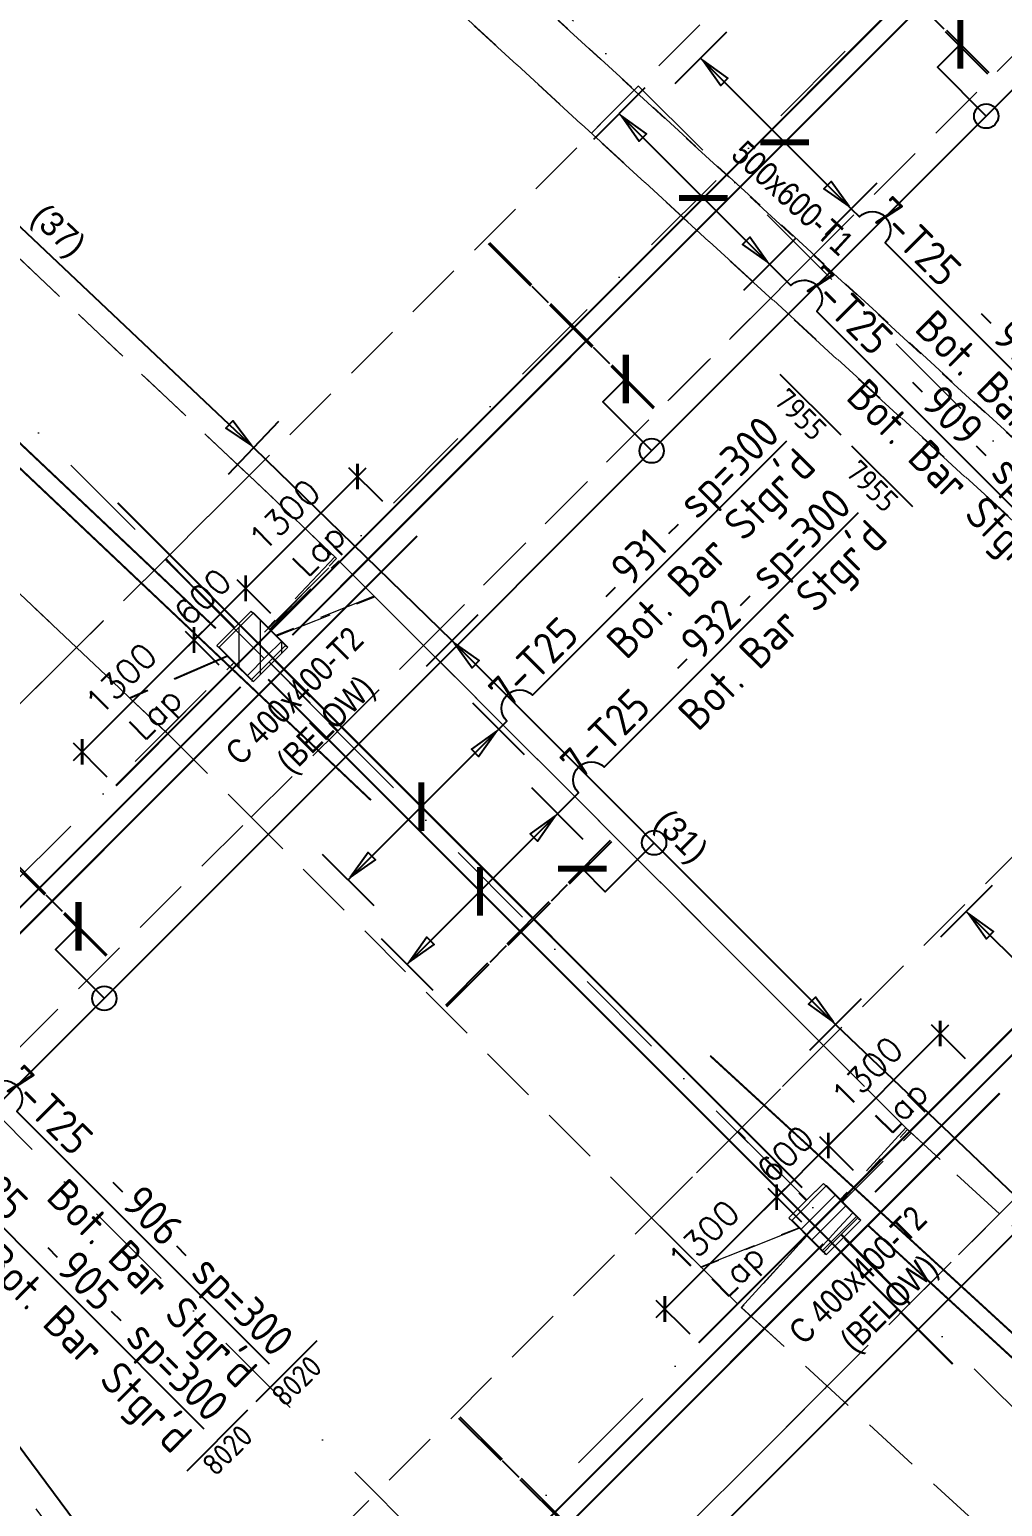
# Model space of a CAD drawing. Extents: x 660761725 to 1323371458, y 2734871439 to 5470067957.
# Drawn here: x 662201754 to 662209749, y 2735048426 to 2735060559 of the extents above; entities that cross this region are included whole.
import ezdxf
from ezdxf.enums import TextEntityAlignment as Align

# ---------------------------------------------------------------- set-up
doc = ezdxf.new("R2010")
doc.units = 0
for name, pattern in [('AXES', [1.95, 1.2, -0.25, 0.25, -0.25]), ('Hidden', [714.375, 476.25, -238.125]), ('sbp_axis_short', [10, 5, -2.5, 0, -2.5])]:
    doc.linetypes.add(name, pattern=pattern)
doc.layers.add('A-DETL', color=5, linetype='Continuous', lineweight=9, true_color=0x0000ff)
for name, color, linetype, lineweight in [('A-FLOR-PATT', 7, 'Continuous', 15), ('S-BEAM-IDEN', 2, 'Continuous', 9), ('S-COLS-IDEN', 7, 'Continuous', 9), ('S-GRID', 7, 'Continuous', 9)]:
    doc.layers.add(name, color=color, linetype=linetype, lineweight=lineweight)
for name, color, linetype in [('S-AXIS', 20, 'AXES'), ('S-DIMI', 100, 'Continuous'), ('S-RBAR-T12', 151, 'Continuous'), ('S-RBAR-T25', 51, 'Continuous'), ('S-RDIMO', 8, 'Continuous'), ('S-RSYMB', 7, 'Continuous'), ('S-SIMPLETEXT', 7, 'Continuous')]:
    doc.layers.add(name, color=color, linetype=linetype)
doc.styles.add('Arial Narrow_1', font='ARIALN.TTF', dxfattribs={"height": 199.9999999999998})
doc.styles.add('ARMACAD', font='isocp.shx')
doc.styles.add('ROMANS', font='romans.shx')
doc.dimstyles.new('S-DIMI-100', dxfattribs={"dimscale": 100, "dimtxt": 2, "dimasz": 1.5, "dimexe": 1, "dimexo": 1, "dimgap": 1, "dimtad": 1, "dimdec": 0, "dimzin": 12, "dimdsep": 46, "dimtxsty": 'ROMANS', "dimblk": 'ARCHTICK', "dimcen": 0.09, "dimdle": 1, "dimclrd": 8, "dimclre": 8, "dimclrt": 4, "dimadec": 0, "dimazin": 3, "dimtfac": 1, "dimtdec": 0, "dimtix": 1, "dimtmove": 1, "dimatfit": 3, "dimtolj": 1, "dimtzin": 0, "dimarcsym": 0})
pattern_1 = [(74.99999999999999, (0, 0), (-153.3407249233896, 41.08752341002518), [])]

# ---------------------------------------------------------------- blocks, each defined once
blk = doc.blocks.new('I am… All Range.')
at = {"layer": 'S-GRID', "color": 8, "linetype": 'sbp_axis_short', "lineweight": 13, "ltscale": 150}
for p, q in [((662618010.1861551, 2734519029.21969), (662684113.7569702, 2734585132.790505)), ((662622712.44625, 2734514326.959595), (662688816.0170653, 2734580430.53041)), ((662638694.7375193, 2734563892.988339), (662667314.0845935, 2734535273.641264)), ((662648660.6112016, 2734561705.974301), (662671204.6017749, 2734539163.067255)), ((662635724.8890384, 2734560923.139858), (662664344.2237372, 2734532303.805159))]:
    blk.add_line(p, q, dxfattribs=at)
blk = doc.blocks.new('I am… Atomic.')
at = {"layer": 'A-FLOR-PATT', "transparency": 33554600}
h = blk.add_hatch(dxfattribs=at)
h.set_pattern_fill('ANSI31', color=8, scale=50, angle=30, style=0)
h.set_pattern_definition(pattern_1)
edge = h.paths.add_edge_path()
edge.add_line((662389967.6433319, 2734579123.010657), (662390007.8012236, 2734579503.468677))
edge.add_line((662342114.705975, 2734544592.546931), (662390007.8012234, 2734579503.468677))
edge.add_line((662363195.8073889, 2734559608.047176), (662389967.7690635, 2734579123.040917))
edge.add_line((662362417.6524743, 2734559040.823584), (662363719.8899552, 2734559990.06879))
edge.add_line((662346720.4841449, 2734547598.623516), (662362783.6519626, 2734559307.613063))
edge.add_line((662345821.5310795, 2734546943.346041), (662347578.010761, 2734548223.703842))
edge.add_line((662342292.6126368, 2734544370.997322), (662346307.4227723, 2734547297.529027))
edge.add_line((662325865.2845687, 2734528370.671522), (662342114.6925843, 2734544592.5523))
edge.add_line((662340490.7204528, 2734542572.157625), (662342149.9785906, 2734544228.604904))
edge.add_line((662339422.0417168, 2734541505.28928), (662341320.3495216, 2734543400.381265))
edge.add_line((662336597.6306283, 2734538685.662872), (662340136.8031961, 2734542218.839921))
edge.add_line((662332705.8949801, 2734534800.520002), (662336243.7133716, 2734538332.345168))
edge.add_line((662332253.0745114, 2734534348.466631), (662332782.9359009, 2734534877.430412))
edge.add_line((662326312.3910785, 2734528417.846987), (662332351.9776915, 2734534447.202265))
edge.add_line((662325865.2845687, 2734528370.671522), (662326312.3910785, 2734528417.846987))
h = blk.add_hatch(dxfattribs=at)
h.set_pattern_fill('ANSI31', color=8, scale=50, angle=30, style=0)
h.set_pattern_definition(pattern_1)
edge = h.paths.add_edge_path()
edge.add_line((662389967.6433319, 2734579123.010657), (662390007.8012236, 2734579503.468677))
edge.add_line((662390178.8400514, 2734578972.951882), (662393574.2351673, 2734576558.543434))
edge.add_line((662390389.9110394, 2734578822.862847), (662389967.7690635, 2734579123.040917))
edge.add_line((662401600.1085552, 2734571260.373601), (662390007.8012234, 2734579503.468677))
edge.add_line((662401045.2346829, 2734570742.112331), (662400996.5411683, 2734571280.666277))
edge.add_line((662400996.5411683, 2734571280.666277), (662391834.41239, 2734577795.702194))
edge.add_line((662401631.7932035, 2734570909.939), (662401600.1085552, 2734571260.373601))
edge.add_line((662398386.0115408, 2734568087.393885), (662401045.2346829, 2734570742.112331))
edge.add_line((662378065.801715, 2734545768.423274), (662383150.2610395, 2734551353.010825))
edge.add_line((662383150.2610395, 2734551353.010825), (662388234.7203641, 2734556937.598375))
edge.add_line((662388234.7203641, 2734556937.598375), (662393319.1796887, 2734562522.185926))
edge.add_line((662393319.1796887, 2734562522.185926), (662398403.6390133, 2734568106.773477))
edge.add_line((662377177.0145457, 2734544792.211362), (662378389.7704264, 2734546124.258873))
edge.add_line((662345219.5168241, 2734509691.243385), (662350637.7770958, 2734515642.46591))
edge.add_line((662350637.7770958, 2734515642.46591), (662356056.0373675, 2734521593.688435))
edge.add_line((662356056.0373675, 2734521593.688435), (662361474.2976393, 2734527544.91096))
edge.add_line((662361474.2976393, 2734527544.91096), (662366892.5579109, 2734533496.133485))
edge.add_line((662366892.5579109, 2734533496.133485), (662372310.8181826, 2734539447.35601))
edge.add_line((662372310.8181826, 2734539447.35601), (662377729.0784543, 2734545398.578536))
edge.add_line((662345267.5598451, 2734509156.384884), (662400082.3408674, 2734569362.972085))
edge.add_line((662401418.6805061, 2734570690.601139), (662400941.3227103, 2734570214.051982))
edge.add_line((662400082.3408674, 2734569362.972085), (662401631.7932035, 2734570909.939))
h = blk.add_hatch(dxfattribs=at)
h.set_pattern_fill('ANSI31', color=8, scale=50, angle=30, style=0)
h.set_pattern_definition(pattern_1)
edge = h.paths.add_edge_path()
edge.add_line((662345468.2720397, 2734510142.524049), (662345661.1307589, 2734509588.669044))
edge.add_line((662345219.5168241, 2734509691.243385), (662350637.7770958, 2734515642.46591))
edge.add_line((662350637.7770958, 2734515642.46591), (662356056.0373675, 2734521593.688435))
edge.add_line((662356056.0373675, 2734521593.688435), (662361474.2976393, 2734527544.91096))
edge.add_line((662361474.2976393, 2734527544.91096), (662366892.5579109, 2734533496.133485))
edge.add_line((662366892.5579109, 2734533496.133485), (662372310.8181826, 2734539447.35601))
edge.add_line((662372310.8181826, 2734539447.35601), (662377729.0784543, 2734545398.578536))
edge.add_line((662345267.5598451, 2734509156.384884), (662400082.3408674, 2734569362.972085))
h = blk.add_hatch(dxfattribs=at)
h.set_pattern_fill('ANSI31', color=8, scale=50, angle=30, style=0)
h.set_pattern_definition(pattern_1)
h.paths.add_polyline_path([(662363593.6963315, 2734551507.392899), (662363876.4878588, 2734551790.184204), (662363594.164472, 2734552072.986812), (662363311.3729447, 2734551790.195507)])
h = blk.add_hatch(dxfattribs=at)
h.set_pattern_fill('ANSI31', color=8, scale=50, angle=30, style=0)
h.set_pattern_definition(pattern_1)
h.paths.add_polyline_path([(662368018.2940872, 2734547083.271142), (662368300.617474, 2734546800.468535), (662368583.4090011, 2734547083.25984), (662368301.0856143, 2734547366.062447)])
at = {"layer": 'A-DETL', "color": 8, "linetype": 'Hidden', "lineweight": 9}
for p, q in [((662372234.2539611, 2734551300.868278), (662363186.6305295, 2734559611.723959)), ((662363195.8073889, 2734559608.047176), (662372236.6545292, 2734551303.448162)), ((662362774.8606566, 2734559311.135371), (662371896.0618048, 2734550932.693568)), ((662371898.3623265, 2734550935.165932), (662362783.6519626, 2734559307.613063)), ((662363594.164472, 2734552072.986812), (662363311.3729447, 2734551790.195507)), ((662363573.5539196, 2734552081.244596), (662363594.164472, 2734552072.986812)), ((662363876.4878588, 2734551790.184204), (662363594.164472, 2734552072.986812)), ((662363290.4200107, 2734551798.590469), (662363311.3729447, 2734551790.195507)), ((662363311.3729447, 2734551790.195507), (662363593.6963315, 2734551507.392899)), ((662363593.6963315, 2734551507.392899), (662363876.4878588, 2734551790.184204)), ((662363876.3711469, 2734551790.230966), (662363856.6765131, 2734551798.12178)), ((662363573.5426041, 2734551515.467653), (662363593.5796198, 2734551507.439661)), ((662368301.0856143, 2734547366.062447), (662368018.2940872, 2734547083.271142)), ((662368280.4742672, 2734547374.32055), (662368301.0856143, 2734547366.062447)), ((662368583.4090011, 2734547083.25984), (662368301.0856143, 2734547366.062447)), ((662367997.3403584, 2734547091.666423), (662368018.2940872, 2734547083.271142)), ((662368018.2940872, 2734547083.271142), (662368300.617474, 2734546800.468535)), ((662368300.617474, 2734546800.468535), (662368583.4090011, 2734547083.25984)), ((662368583.2922894, 2734547083.306602), (662368563.5968608, 2734547091.197734)), ((662368280.4629518, 2734546808.543607), (662368300.5007621, 2734546800.515296))]:
    blk.add_line(p, q, dxfattribs=at)
at = {"layer": 'S-BEAM-IDEN', "color": 8, "insert": (662367641.6067947, 2734555967.258139), "char_height": 199.9999999999998, "width": 1539.239999999998, "attachment_point": 1, "rotation": 317.4325986719592, "style": 'Arial Narrow_1'}
blk.add_mtext('500x600-T1', dxfattribs=at)
at = {"layer": 'S-COLS-IDEN', "color": 8, "char_height": 199.9999999999998, "attachment_point": 1, "rotation": 44.99999999999995, "style": 'Arial Narrow_1'}
for s, insert, width in [('C 400x400-T2', (662363343.8523184, 2734550947.511576), 1819.830624999998), ('(BELOW)', (662363764.801824, 2734550882.030542), 1218.564999999999), ('C 400x400-T2', (662367973.1445948, 2734546189.936835), 1819.830624999998), ('(BELOW)', (662368394.0941005, 2734546124.455801), 1218.564999999999)]:
    blk.add_mtext(s, dxfattribs=dict(at, insert=insert, width=width))
blk = doc.blocks.new('I am… Domination.')
at = {"layer": 'S-RDIMO', "color": 9, "linetype": 'Hidden', "lineweight": 9}
for p, q in [((662370290.9853214, 2734559934.010912), (662362870.7831461, 2734552513.808737)), ((662371051.4272072, 2734557866.025673), (662367986.7881278, 2734554801.386594)), ((662363556.3166815, 2734553199.342273), (662359558.4124808, 2734556978.141623)), ((662359558.4124808, 2734556978.141623), (662363556.3166815, 2734553199.342273)), ((662366521.815092, 2734556164.840683), (662366366.6565391, 2734556009.68213)), ((662357939.3463154, 2734555756.462103), (662362138.968695, 2734551786.999724)), ((662362138.968695, 2734551786.999724), (662357952.4537773, 2734555744.072994)), ((662367986.7881278, 2734554801.386594), (662368194.821552, 2734555009.420018)), ((662367986.7881278, 2734554801.386594), (662367840.9492669, 2734554655.547733)), ((662367854.3656313, 2734554668.964097), (662367986.7881278, 2734554801.386594)), ((662364990.158245, 2734551804.756711), (662367840.9492669, 2734554655.547733)), ((662367840.9492669, 2734554655.547733), (662364990.158245, 2734551804.756711)), ((662367840.9492669, 2734554655.547733), (662367854.349485, 2734554668.947951)), ((662363556.3166815, 2734553199.342273), (662362876.2166504, 2734552519.242241)), ((662364275.4673939, 2734552519.604563), (662363556.3166815, 2734553199.342273)), ((662363556.3166815, 2734553199.342273), (662364262.3599318, 2734552531.993671)), ((662362868.3551303, 2734552511.389042), (662358102.2281954, 2734547777.915438)), ((662362863.7222037, 2734552506.787856), (662362138.968695, 2734551786.999724)), ((662362868.3551303, 2734552511.389042), (662362863.7222037, 2734552506.787856)), ((662362870.7881955, 2734552513.805438), (662362868.3551303, 2734552511.389042)), ((662362870.7798465, 2734552513.805438), (662362868.3551303, 2734552511.380722)), ((662362868.3551303, 2734552511.380722), (662362870.7798465, 2734552513.805438)), ((662362870.7881955, 2734552513.805438), (662362868.3551303, 2734552511.389042)), ((662362868.3551303, 2734552511.380722), (662363433.6200371, 2734551946.115815)), ((662362871.4027789, 2734552514.415811), (662362870.7881955, 2734552513.805438)), ((662362870.7881955, 2734552513.805438), (662363434.105936, 2734551946.601714)), ((662362871.3902194, 2734552514.415811), (662362873.7453957, 2734552516.770987)), ((662363069.2050099, 2734552314.903489), (662362871.4027789, 2734552514.415811)), ((662362876.19461, 2734552519.220201), (662362873.7453957, 2734552516.770987)), ((662362883.4385524, 2734552507.07783), (662362873.7597493, 2734552516.756633)), ((662363439.0103023, 2734551951.50608), (662362884.5185709, 2734552505.997811)), ((662364262.3599318, 2734552531.993671), (662363711.1382996, 2734551948.810741)), ((662363723.8967044, 2734551936.052336), (662364275.4673939, 2734552519.604563)), ((662363727.5584211, 2734551932.390619), (662364294.5599278, 2734552500.355028)), ((662363727.6625485, 2734551932.286492), (662364295.1455064, 2734552499.76945)), ((662364275.4673939, 2734552519.604563), (662364262.3599318, 2734552531.993671)), ((662364294.5599278, 2734552500.355028), (662364295.1455064, 2734552499.76945)), ((662364585.5878141, 2734552209.327142), (662364294.5599278, 2734552500.355028)), ((662364585.5878141, 2734552209.327142), (662364295.1455064, 2734552499.76945)), ((662363434.2284639, 2734551946.724241), (662363069.2050099, 2734552314.903489)), ((662364585.5878141, 2734552209.327142), (662363775.0851753, 2734551884.863865)), ((662363780.2224214, 2734551879.726619), (662364590.7250602, 2734552204.189896)), ((662364990.158245, 2734551804.756711), (662364585.5878141, 2734552209.327142)), ((662364585.5878141, 2734552209.327142), (662368278.269276, 2734548516.64568)), ((662364590.7250602, 2734552204.189896), (662364585.5878141, 2734552209.327142)), ((662364590.7250602, 2734552204.189896), (662364585.5878141, 2734552209.327142)), ((662363573.7266315, 2734552086.222409), (662363439.0103023, 2734551951.50608)), ((662363573.7266315, 2734552086.222409), (662363439.5394402, 2734551952.035218)), ((662363573.7266315, 2734552086.222409), (662363448.3519526, 2734551960.84773)), ((662363723.7914279, 2734551936.157613), (662363573.7266315, 2734552086.222409)), ((662363723.8967044, 2734551936.052336), (662363573.7266315, 2734552086.222409)), ((662363573.7266315, 2734552086.222409), (662363711.1382996, 2734551948.810741)), ((662363433.6200371, 2734551946.115815), (662363290.883919, 2734551803.379696)), ((662363448.3519526, 2734551960.84773), (662363434.2284639, 2734551946.724241)), ((662363439.5394402, 2734551952.035218), (662363434.2284639, 2734551946.724241)), ((662363434.2284639, 2734551946.724241), (662363439.0103023, 2734551951.50608)), ((662363711.1382996, 2734551948.810741), (662363723.8967044, 2734551936.052336)), ((662363722.9087214, 2734551937.040319), (662363770.7109661, 2734551889.238074)), ((662363727.5584211, 2734551932.390619), (662363723.7914279, 2734551936.157613)), ((662363770.7109661, 2734551889.238074), (662363727.6625485, 2734551932.286492)), ((662363770.7109661, 2734551889.238074), (662363775.0851753, 2734551884.863865)), ((662363775.0851753, 2734551884.863865), (662363770.7109661, 2734551889.238074)), ((662363780.2224214, 2734551879.726619), (662363775.0851753, 2734551884.863865)), ((662363856.5693439, 2734551803.379696), (662363780.2224214, 2734551879.726619)), ((662362138.968695, 2734551786.999724), (662361564.2652966, 2734551216.23369)), ((662362431.0012892, 2734551510.971955), (662362138.968695, 2734551786.999724)), ((662362138.968695, 2734551786.999724), (662362431.0012892, 2734551510.971955)), ((662363290.883919, 2734551803.379696), (662363375.396502, 2734551718.867114)), ((662363856.5693439, 2734551803.379696), (662363656.0765624, 2734551602.886915)), ((662363822.8867053, 2734551837.062335), (662363701.048169, 2734551715.223799)), ((662363721.8530148, 2734551668.663367), (662363856.5693439, 2734551803.379696)), ((662363822.8867053, 2734551837.062335), (662363856.5693439, 2734551803.379696)), ((662364287.3649576, 2734551101.963424), (662364990.158245, 2734551804.756711)), ((662364287.958958, 2734551102.557424), (662364990.158245, 2734551804.756711)), ((662368278.269276, 2734548516.64568), (662364990.158245, 2734551804.756711)), ((662363375.396502, 2734551718.867114), (662362575.3238237, 2734551374.559007)), ((662363380.6295623, 2734551713.634053), (662362580.7727247, 2734551369.418832)), ((662362868.3551303, 2734551098.132701), (662363432.2430224, 2734551662.020593)), ((662362868.6036695, 2734551098.301463), (662363432.2510822, 2734551662.012533)), ((662363432.2430224, 2734551662.020593), (662363375.396502, 2734551718.867114)), ((662363375.396502, 2734551718.867114), (662363380.6295623, 2734551713.634053)), ((662363380.6295623, 2734551713.634053), (662363432.2430224, 2734551662.020593)), ((662363432.3650893, 2734551661.898526), (662363573.7266315, 2734551520.536984)), ((662363701.048169, 2734551715.223799), (662363540.0439929, 2734551554.219623)), ((662363573.7266315, 2734551520.536984), (662363715.9764227, 2734551662.786775)), ((662363716.4627496, 2734551663.273102), (662363720.440511, 2734551667.250864)), ((662364284.9712218, 2734551099.569688), (662363721.4905236, 2734551667.908771)), ((662363721.6315459, 2734551667.997131), (662364285.569973, 2734551100.168439)), ((662363722.0371623, 2734551668.251279), (662364287.3649576, 2734551101.963424)), ((662363722.1772981, 2734551668.339084), (662364287.958958, 2734551102.557424)), ((662371459.7096415, 2734551697.505227), (662367570.6796415, 2734547809.185226)), ((662362575.3238237, 2734551374.559007), (662362431.15583, 2734551510.825884)), ((662362431.15583, 2734551510.825884), (662362575.3238237, 2734551374.559007)), ((662363573.7266315, 2734551520.536984), (662363540.0439929, 2734551554.219623)), ((662363656.0765624, 2734551602.886915), (662363573.7266315, 2734551520.536984)), ((662362575.3238237, 2734551374.559007), (662362878.3075501, 2734551088.180281)), ((662362575.3238237, 2734551374.559007), (662362873.6232665, 2734551092.607843)), ((662362580.7653818, 2734551369.415672), (662362575.3238237, 2734551374.559007)), ((662362575.3238237, 2734551374.559007), (662362580.7653818, 2734551369.415672)), ((662362868.3950307, 2734551098.092801), (662362868.3551303, 2734551098.132701)), ((662362878.3075501, 2734551088.180281), (662362868.3950307, 2734551098.092801)), ((662362868.9594302, 2734551097.528401), (662362873.75207, 2734551092.735762)), ((662362868.9594302, 2734551097.528401), (662362873.75207, 2734551092.735762)), ((662362873.6232665, 2734551092.607843), (662362878.3075501, 2734551088.180281)), ((662362873.75207, 2734551092.735762), (662362878.3075501, 2734551088.180281)), ((662362873.75207, 2734551092.735762), (662362878.3075501, 2734551088.180281)), ((662362878.3075501, 2734551088.180281), (662363573.5199577, 2734550392.967874)), ((662363573.5199577, 2734550392.967874), (662364282.5686927, 2734551097.158827)), ((662363573.5199577, 2734550392.967874), (662364282.5686927, 2734551097.158827)), ((662364282.5686927, 2734551097.158827), (662364284.9836067, 2734551099.557196)), ((662364282.5686927, 2734551097.158827), (662364284.9836067, 2734551099.557196)), ((662364285.5844195, 2734551100.153893), (662364284.9836067, 2734551099.557196)), ((662364287.958958, 2734551102.557424), (662364287.3649576, 2734551101.963424)), ((662360127.1281942, 2734546970.18777), (662363573.5199577, 2734550392.967874)), ((662366863.9898224, 2734547102.498009), (662363573.5199577, 2734550392.967874)), ((662369723.5367702, 2734547133.480369), (662372718.9828213, 2734550128.379557)), ((662368278.269276, 2734548516.64568), (662367575.497476, 2734547814.002182)), ((662368969.637873, 2734547825.277083), (662368278.269276, 2734548516.64568)), ((662368278.269276, 2734548516.64568), (662368969.637873, 2734547825.277083)), ((662367570.6164281, 2734547809.122019), (662362125.8864281, 2734542364.412019)), ((662366863.9898224, 2734547102.498009), (662367570.6164281, 2734547809.122019)), ((662367571.2159312, 2734547809.72152), (662367570.6164281, 2734547809.122019)), ((662367570.6164281, 2734547809.122019), (662368135.8803916, 2734547243.855979)), ((662367570.6796415, 2734547809.185226), (662368135.8930367, 2734547243.868625)), ((662367571.2159312, 2734547809.721418), (662367575.497476, 2734547814.002182)), ((662367571.2967741, 2734547809.640539), (662368136.000321, 2734547243.975909)), ((662368140.7104315, 2734547248.686019), (662367576.2238508, 2734547813.275674)), ((662368953.8091047, 2734547839.801961), (662368411.3272306, 2734547248.62181)), ((662368984.8286927, 2734547810.086263), (662368417.3457348, 2734547242.603306)), ((662368424.1346477, 2734547235.814393), (662368967.1420821, 2734547827.567284)), ((662368429.9225485, 2734547230.026492), (662368997.4055064, 2734547797.50945)), ((662368953.8091047, 2734547839.801961), (662369235.4513711, 2734547581.359888)), ((662368953.8091047, 2734547839.801961), (662368967.1420821, 2734547827.567284)), ((662368969.637873, 2734547825.277083), (662368967.1420821, 2734547827.567284)), ((662368997.4055064, 2734547797.50945), (662368969.637873, 2734547825.277083)), ((662368969.637873, 2734547825.277083), (662368984.8286927, 2734547810.086263)), ((662369723.5367702, 2734547133.480369), (662368969.637873, 2734547825.277083)), ((662368997.4055064, 2734547797.50945), (662368984.8286927, 2734547810.086263)), ((662368275.9867264, 2734547383.962314), (662368141.2706907, 2734547249.246278)), ((662368275.9867264, 2734547383.962314), (662368141.2706907, 2734547249.246278)), ((662368154.303631, 2734547262.279219), (662368275.9867264, 2734547383.962314)), ((662368411.3272306, 2734547248.62181), (662368275.9867264, 2734547383.962314)), ((662368275.9867264, 2734547383.962314), (662368411.3272306, 2734547248.62181)), ((662368411.3272306, 2734547248.62181), (662368275.9867264, 2734547383.962314)), ((662367993.1440139, 2734547101.119602), (662368135.8803916, 2734547243.855979)), ((662368135.8803916, 2734547243.855979), (662367993.1440139, 2734547101.119602)), ((662368135.8930367, 2734547243.868625), (662368211.7989676, 2734547319.774555)), ((662368136.000321, 2734547243.975909), (662368154.303631, 2734547262.279219)), ((662368136.000321, 2734547243.975909), (662368140.7104315, 2734547248.686019)), ((662368140.7104372, 2734547248.686025), (662368136.000321, 2734547243.975909)), ((662368429.8305968, 2734547230.118443), (662368411.3272306, 2734547248.62181)), ((662368411.3272306, 2734547248.62181), (662368417.3457348, 2734547242.603306)), ((662368429.9225485, 2734547230.026492), (662368411.3272306, 2734547248.62181)), ((662368411.3272306, 2734547248.62181), (662368417.3336391, 2734547242.615401)), ((662368411.3272306, 2734547248.62181), (662368424.1346477, 2734547235.814393)), ((662368417.3336391, 2734547242.615401), (662368464.0795132, 2734547195.869527)), ((662368417.3457348, 2734547242.603306), (662368429.9225485, 2734547230.026492)), ((662368418.8603432, 2734547241.088697), (662368464.0795132, 2734547195.869527)), ((662368517.3097929, 2734547142.639247), (662368407.1715182, 2734547022.613925)), ((662368429.9104799, 2734547230.03856), (662368424.1346477, 2734547235.814393)), ((662368558.8294388, 2734547101.119602), (662368429.8305968, 2734547230.118443)), ((662368558.8294388, 2734547101.119602), (662368429.9104799, 2734547230.03856)), ((662368464.0795132, 2734547195.869527), (662368558.8294388, 2734547101.119602)), ((662368464.0795132, 2734547195.869527), (662368517.3097929, 2734547142.639247)), ((662368517.3097929, 2734547142.639247), (662368558.8294388, 2734547101.119602)), ((662369723.5367702, 2734547133.480369), (662368984.7640934, 2734546394.842566)), ((662368989.6138047, 2734546399.691391), (662369723.5367702, 2734547133.480369)), ((662374914.0654697, 2734542370.519825), (662369723.5367702, 2734547133.480369)), ((662367268.0073602, 2734546698.480471), (662366863.9898224, 2734547102.498009)), ((662366863.9898224, 2734547102.498009), (662367268.0073602, 2734546698.480471)), ((662367268.0073602, 2734546698.480471), (662368073.3770802, 2734547020.886535)), ((662368078.514316, 2734547015.7493), (662367273.144596, 2734546693.343235)), ((662367993.1440139, 2734547101.119602), (662368073.3770802, 2734547020.886535)), ((662368073.3770802, 2734547020.886535), (662368078.514316, 2734547015.7493)), ((662368078.514316, 2734547015.7493), (662368134.5030224, 2734546959.760593)), ((662368407.1715182, 2734547022.613925), (662368246.6170444, 2734546847.646571)), ((662368558.8294388, 2734547101.119602), (662368358.3366573, 2734546900.62682)), ((662368554.6400225, 2734547096.930185), (662368418.7225846, 2734546961.012747)), ((662368423.9971775, 2734546966.28734), (662368558.8294388, 2734547101.119602)), ((662368423.9971775, 2734546966.28734), (662368558.8294388, 2734547101.119602)), ((662362944.7589397, 2734543183.281523), (662360127.1281942, 2734546970.18777)), ((662367570.6151303, 2734546395.872701), (662368134.5030224, 2734546959.760593)), ((662367571.2146322, 2734546395.273199), (662368134.6241201, 2734546959.639495)), ((662367601.5923905, 2734546366.197551), (662368140.6344821, 2734546953.629133)), ((662368105.092729, 2734546914.571757), (662367602.2273495, 2734546365.614897)), ((662368140.7578046, 2734546953.505811), (662368105.092729, 2734546914.571757)), ((662368140.6344821, 2734546953.629133), (662368134.6241201, 2734546959.639495)), ((662368134.6241201, 2734546959.639495), (662368140.6344821, 2734546953.629133)), ((662368140.7578046, 2734546953.505811), (662368275.9867264, 2734546818.276889)), ((662368275.9867264, 2734546818.276889), (662368358.3366573, 2734546900.62682)), ((662368358.3366573, 2734546900.62682), (662368275.9867264, 2734546818.276889)), ((662368358.3366573, 2734546900.62682), (662368418.7099283, 2734546961.000091)), ((662368984.7640934, 2734546394.842566), (662368418.7099283, 2734546961.000091)), ((662368418.7225846, 2734546961.012747), (662368423.9971775, 2734546966.28734)), ((662368418.7225846, 2734546961.012747), (662368423.527323, 2734546965.817486)), ((662368423.527323, 2734546965.817486), (662368988.8535973, 2734546400.387984)), ((662368988.8815019, 2734546400.425823), (662368423.9971775, 2734546966.28734)), ((662368424.1128836, 2734546966.403047), (662368989.3936082, 2734546401.120245)), ((662368275.9867264, 2734546818.276889), (662368246.6170444, 2734546847.646571)), ((662367570.6151303, 2734546395.872701), (662367268.0073602, 2734546698.480471)), ((662367268.0073602, 2734546698.480471), (662367570.6151303, 2734546395.872701)), ((662367273.144596, 2734546693.343235), (662367268.0073602, 2734546698.480471)), ((662367268.0073602, 2734546698.480471), (662367273.144596, 2734546693.343235)), ((662367571.2146322, 2734546395.273199), (662367570.6151303, 2734546395.872701)), ((662368307.9473788, 2734545718.028331), (662368984.7640934, 2734546394.84256)), ((662368307.9473788, 2734545718.028331), (662368984.7640934, 2734546394.84256)), ((662368984.8273932, 2734546394.905859), (662368989.6138047, 2734546399.692253)), ((662368984.8273932, 2734546394.905859), (662368989.6138047, 2734546399.692253)), ((662368989.5819278, 2734546399.659521), (662368984.8273932, 2734546394.905854)), ((662368990.217702, 2734546400.296148), (662368989.6138047, 2734546399.692253)), ((662367602.2273495, 2734546365.614897), (662367601.5923905, 2734546366.197551)), ((662367601.5923905, 2734546366.197551), (662373786.5023905, 2734540690.767551)), ((662367602.2273495, 2734546365.614897), (662368307.9473788, 2734545718.028331)), ((662364247.0366999, 2734541657.132569), (662368307.9473788, 2734545718.028331)), ((662368307.9473788, 2734545718.028331), (662364247.0366999, 2734541657.132569))]:
    blk.add_line(p, q, dxfattribs=at)
blk = doc.blocks.new('_ARCHTICK')
at = {"color": 0, "linetype": 'ByBlock', "const_width": 0.15}
blk.add_lwpolyline([(-0.5, -0.5), (0.5, 0.5)], dxfattribs=at)
blk = doc.blocks.new('*D696')
at = {"layer": 'S-DIMI', "color": 8, "lineweight": -2, "transparency": 16777216}
for p, q in [((662202115.703425, 2735054554.191158), (662203176.3344377, 2735055614.892616)), ((662203312.5904526, 2735055337.22899), (662203034.9130816, 2735055614.887919)), ((662202393.3760997, 2735054417.953585), (662202115.6987288, 2735054695.612514))]:
    blk.add_line(p, q, dxfattribs=at)
at = {"layer": 'S-DIMI', "color": 8, "lineweight": -2, "transparency": 16777216, "xscale": 150, "yscale": 150, "zscale": 150}
for p, rotation in [((662203105.6261078, 2735055544.179589), 45.00190267468847), ((662202186.411755, 2735054624.904184), 225.0019026746884)]:
    blk.add_blockref('_ARCHTICK', p, dxfattribs=dict(at, rotation=rotation))
at = {"layer": 'S-DIMI', "color": 4, "transparency": 16777216, "char_height": 200, "attachment_point": 5, "rotation": 45.00190267468847, "style": 'ROMANS'}
for s, insert in [('\\A1;1300', (662202504.5928792, 2735055225.958547)), ('\\A1;Lap', (662202811.015993, 2735054919.555783))]:
    blk.add_mtext(s, dxfattribs=dict(at, insert=insert))
blk = doc.blocks.new('*D697')
at = {"layer": 'S-DIMI', "color": 8, "lineweight": -2, "transparency": 16777216}
for p, q in [((662203736.8404322, 2735055761.507147), (662203459.1630615, 2735056039.166076)), ((662203529.8760878, 2735055968.457746), (662203635.9385828, 2735056074.527285)), ((662203105.6261078, 2735055544.179588), (662203529.8760878, 2735055968.457746)), ((662203105.6261078, 2735055544.179588), (662202999.563613, 2735055438.110049)), ((662203312.5904521, 2735055337.228989), (662203034.9130815, 2735055614.887918))]:
    blk.add_line(p, q, dxfattribs=at)
at = {"layer": 'S-DIMI', "color": 8, "lineweight": -2, "transparency": 16777216, "xscale": 150, "yscale": 150, "zscale": 150}
for p, rotation in [((662203529.8760878, 2735055968.457746), 225.0019026746884), ((662203105.6261078, 2735055544.179588), 45.00190267468847)]:
    blk.add_blockref('_ARCHTICK', p, dxfattribs=dict(at, rotation=rotation))
at = {"layer": 'S-DIMI', "color": 4, "transparency": 16777216, "insert": (662203176.3250452, 2735055897.735326), "char_height": 200, "attachment_point": 5, "rotation": 45.00190267468847, "style": 'ROMANS'}
blk.add_mtext('\\A1;600', dxfattribs=at)
blk = doc.blocks.new('*D698')
at = {"layer": 'S-DIMI', "color": 8, "lineweight": -2, "transparency": 16777216}
for p, q in [((662203459.1677545, 2735055897.744723), (662204519.7866391, 2735056958.434052)), ((662204656.0426569, 2735056680.770423), (662204378.3652829, 2735056958.429356)), ((662203736.8404322, 2735055761.507147), (662203459.1630582, 2735056039.166079))]:
    blk.add_line(p, q, dxfattribs=at)
at = {"layer": 'S-DIMI', "color": 8, "lineweight": -2, "transparency": 16777216, "xscale": 150, "yscale": 150, "zscale": 150}
for p, rotation in [((662204449.0783092, 2735056887.721025), 45.00190267468847), ((662203529.8760844, 2735055968.457749), 225.0019026746884)]:
    blk.add_blockref('_ARCHTICK', p, dxfattribs=dict(at, rotation=rotation))
at = {"layer": 'S-DIMI', "color": 4, "transparency": 16777216, "char_height": 200, "attachment_point": 5, "rotation": 45.00190267468847, "style": 'ROMANS'}
for s, insert in [('\\A1;1300', (662203848.0511444, 2735056569.506047)), ('\\A1;Lap', (662204154.4742582, 2735056263.103283))]:
    blk.add_mtext(s, dxfattribs=dict(at, insert=insert))
blk = doc.blocks.new('*D714')
at = {"layer": 'S-DIMI', "color": 8, "lineweight": -2, "transparency": 16777216}
for p, q in [((662206904.1817294, 2735049977.596353), (662207964.8127419, 2735051038.29781)), ((662208101.068757, 2735050760.634184), (662207823.3913858, 2735051038.293114)), ((662207181.8544047, 2735049841.358779), (662206904.1770332, 2735050119.017709))]:
    blk.add_line(p, q, dxfattribs=at)
at = {"layer": 'S-DIMI', "color": 8, "lineweight": -2, "transparency": 16777216, "xscale": 150, "yscale": 150, "zscale": 150}
for p, rotation in [((662207894.104412, 2735050967.584784), 45.00190267468847), ((662206974.8900594, 2735050048.309379), 225.0019026746884)]:
    blk.add_blockref('_ARCHTICK', p, dxfattribs=dict(at, rotation=rotation))
at = {"layer": 'S-DIMI', "color": 4, "transparency": 16777216, "char_height": 200, "attachment_point": 5, "rotation": 45.00190267468847, "style": 'ROMANS'}
for s, insert in [('\\A1;1300', (662207293.0711833, 2735050649.363741)), ('\\A1;Lap', (662207599.4942971, 2735050342.960978))]:
    blk.add_mtext(s, dxfattribs=dict(at, insert=insert))
blk = doc.blocks.new('*D715')
at = {"layer": 'S-DIMI', "color": 8, "lineweight": -2, "transparency": 16777216}
for p, q in [((662208318.3543918, 2735051391.862941), (662208424.4168866, 2735051497.93248)), ((662207894.1044123, 2735050967.584784), (662208318.3543918, 2735051391.862941)), ((662208525.3187373, 2735051184.912341), (662208247.6413656, 2735051462.571271)), ((662208101.0687574, 2735050760.634184), (662207823.3913862, 2735051038.293113)), ((662207894.1044123, 2735050967.584784), (662207788.0419173, 2735050861.515244))]:
    blk.add_line(p, q, dxfattribs=at)
at = {"layer": 'S-DIMI', "color": 8, "lineweight": -2, "transparency": 16777216, "xscale": 150, "yscale": 150, "zscale": 150}
for p, rotation in [((662208318.3543918, 2735051391.862941), 225.0019026746884), ((662207894.1044123, 2735050967.584784), 45.00190267468847)]:
    blk.add_blockref('_ARCHTICK', p, dxfattribs=dict(at, rotation=rotation))
at = {"layer": 'S-DIMI', "color": 4, "transparency": 16777216, "insert": (662207964.8033497, 2735051321.140522), "char_height": 200, "attachment_point": 5, "rotation": 45.00190267468847, "style": 'ROMANS'}
blk.add_mtext('\\A1;600', dxfattribs=at)
blk = doc.blocks.new('*D716')
at = {"layer": 'S-DIMI', "color": 8, "lineweight": -2, "transparency": 16777216}
for p, q in [((662208247.6460623, 2735051321.149914), (662209308.2649468, 2735052381.839243)), ((662209444.520962, 2735052104.175617), (662209166.8435907, 2735052381.834547)), ((662208525.3187373, 2735051184.912341), (662208247.641366, 2735051462.57127))]:
    blk.add_line(p, q, dxfattribs=at)
at = {"layer": 'S-DIMI', "color": 8, "lineweight": -2, "transparency": 16777216, "xscale": 150, "yscale": 150, "zscale": 150}
for p, rotation in [((662209237.5566169, 2735052311.126217), 45.00190267468847), ((662208318.3543922, 2735051391.862941), 225.0019026746884)]:
    blk.add_blockref('_ARCHTICK', p, dxfattribs=dict(at, rotation=rotation))
at = {"layer": 'S-DIMI', "color": 4, "transparency": 16777216, "char_height": 200, "attachment_point": 5, "rotation": 45.00190267468847, "style": 'ROMANS'}
for s, insert in [('\\A1;1300', (662208636.5294521, 2735051992.911239)), ('\\A1;Lap', (662208942.9525659, 2735051686.508475))]:
    blk.add_mtext(s, dxfattribs=dict(at, insert=insert))
blk = doc.blocks.new('cadf_10')
at = {"color": 1}
for p, q in [((-4.158496580606208, 1.201089783226742), (-5.644468778018359, 1.201089783226742)), ((4.158496580606207, 1.201089783226742), (5.644468778018359, 1.201089783226742))]:
    blk.add_line(p, q, dxfattribs=at)
at = {"style": 'ARMACAD'}
for tag, p in [('$COM1', (-10.93526643674234, 2.542619974829577)), ('$COM2', (-9.757982686735758, -5.302973364669228))]:
    blk.add_attdef(tag, text='', height=3.5, dxfattribs=at).set_placement(p, align=Align.BOTTOM_RIGHT)
at = {"color": 1, "style": 'ARMACAD'}
blk.add_attdef('$NUM', text='', height=3.5, dxfattribs=at).set_placement((0, 0), align=Align.CENTER)
blk = doc.blocks.new('CADF_02')
at = {"color": 0}
blk.add_lwpolyline([(0, 0), (2.5, -0.4166666679084301), (2.5, 0.4166666679084301)], close=True, dxfattribs=at)
blk = doc.blocks.new('cadf_03')
at = {"color": 8}
blk.add_lwpolyline([(-3.725290298461914e-09, 2.99999999627471), (3.725290298461914e-09, -3.000000007450581)], dxfattribs=at)
blk.add_blockref('CADF_02', (0.2513523101806641, 0), dxfattribs=at)
blk = doc.blocks.new('cadf_04')
at = {"color": 8, "const_width": 0.5000000000000002}
blk.add_lwpolyline([(1.414213560521603, 1.414213564246893), (-1.414213556796312, -1.414213556796312)], dxfattribs=at)
blk = doc.blocks.new('*U933', base_point=(662203283.6199627, 2735049046.103909))
at = {"layer": 'S-RSYMB'}
blk.add_lwpolyline([(662203283.6199627, 2735048858.591455), (662203658.6199622, 2735049233.616362)], dxfattribs=at)
at = {"layer": 'S-RSYMB', "style": 'ARMACAD'}
blk.add_attdef('D0', text='', height=134.9999998139997, rotation=45.00190268962798, dxfattribs=at).set_placement((662203532.1099476, 2735048985.117974), align=Align.MIDDLE_CENTER)
blk = doc.blocks.new('*U934', base_point=(662203818.78203, 2735049581.26402))
at = {"layer": 'S-RSYMB'}
blk.add_lwpolyline([(662203818.78203, 2735049393.751567), (662204193.7820295, 2735049768.776474)], dxfattribs=at)
at = {"layer": 'S-RSYMB', "style": 'ARMACAD'}
blk.add_attdef('D0', text='', height=134.9999998139997, rotation=45.00190269263853, dxfattribs=at).set_placement((662204067.2720149, 2735049520.278086), align=Align.MIDDLE_CENTER)
blk = doc.blocks.new('*U977')
at = {"layer": 'S-RBAR-T12'}
for p, q in [((531273.8280999812, -146808.6436227842), (531273.8280999812, -146317.7172823972)), ((531287.8280999812, -146808.6436227842), (531287.8280999812, -146317.7172823972)), ((531273.8231597098, -147520.9570688887), (531273.8231597098, -147030.0307285018)), ((531287.8231597098, -147520.9570688887), (531287.8231597098, -147030.0307285018)), ((531273.8179631385, -148233.2705906912), (531273.8179631385, -147742.3442503042)), ((531287.8179631385, -148233.2705906912), (531287.8179631385, -147742.3442503042))]:
    blk.add_line(p, q, dxfattribs=at)
at = {"layer": 'S-RDIMO'}
for points in [[(531273.8280999812, -146647.1694415276), (531541.567813102, -146647.1694415276), (531541.567813102, -146079.165629837)], [(531280.8280999812, -146827.3762484272), (531280.8178479823, -147016.6528988311)], [(531280.8231597098, -147537.3368043111), (531280.8231597098, -147728.7107175896)]]:
    blk.add_lwpolyline(points, dxfattribs=at)
blk.add_circle((531541.567813102, -146079.165629837), 100, dxfattribs=at)
at = {"layer": 'S-RDIMO', "xscale": -100, "yscale": 100, "zscale": 100, "rotation": 90}
blk.add_blockref('cadf_04', (531273.8280999812, -146647.1694415276), dxfattribs=at)
blk = doc.blocks.new('*U988', base_point=(662207615.3674939, 2735057192.235934))
at = {"layer": 'S-RSYMB'}
blk.add_lwpolyline([(662207615.3674939, 2735057442.235807), (662208115.3674939, 2735056942.23606)], dxfattribs=at)
at = {"layer": 'S-RSYMB', "style": 'ARMACAD'}
blk.add_attdef('D0', text='', height=180, rotation=315.0000144860796, dxfattribs=at).set_placement((662207784.0502346, 2735057110.918633), align=Align.MIDDLE_CENTER)
blk = doc.blocks.new('*U989', base_point=(662208338.7657496, 2735056468.88568))
at = {"layer": 'S-RSYMB'}
blk.add_lwpolyline([(662208338.7657496, 2735056718.885554), (662208838.7657496, 2735056218.885807)], dxfattribs=at)
at = {"layer": 'S-RSYMB', "style": 'ARMACAD'}
blk.add_attdef('D0', text='', height=180, rotation=315.0000144903204, dxfattribs=at).set_placement((662208507.4484903, 2735056387.56838), align=Align.MIDDLE_CENTER)

msp = doc.modelspace()

# ---------------------------------------------------------------- linework, layer by layer
at = {"layer": 'S-RBAR-T25', "const_width": 16}
for points in [[(662203913.6183482, 2735055584.731671), (662212285.6138024, 2735063957.283183)], [(662202464.0951904, 2735054347.251318), (662210836.0906446, 2735062719.802828)], [(662208702.0565981, 2735051008.176922), (662217187.4259326, 2735059493.370336)], [(662207252.4748986, 2735049770.755111), (662215737.8442327, 2735058255.948524)], [(662202477.6470888, 2735056671.10101), (662208103.1171885, 2735051045.633755)], [(662199267.6191243, 2735050726.284788), (662204938.891526, 2735056397.933868)], [(662197818.0959666, 2735049488.804434), (662203489.3683679, 2735055160.453514)], [(662203715.0801537, 2735055221.53659), (662209340.5536302, 2735049596.065959)], [(662203257.3995565, 2735045351.502925), (662209727.3698307, 2735051821.339062)], [(662201807.8178574, 2735044114.081115), (662208277.7881311, 2735050583.917251)]]:
    msp.add_lwpolyline(points, dxfattribs=at)
for points in [[(662198712.2438587, 2735060395.357079), (662198557.3452922, 2735060231.476988, 0.4142135623730951), (662198560.9199786, 2735060104.601669), (662203284.7156044, 2735055639.695841)], [(662198588.955315, 2735060305.487826), (662198434.0567485, 2735060141.607735, 0.4142135623730951), (662198437.6314349, 2735060014.732416), (662204559.9631463, 2735054227.937918)], [(662207347.6606046, 2735052128.648826), (662214698.5621014, 2735045383.275551, 0.4142135623730951), (662214825.3708242, 2735045388.722824), (662214977.8332585, 2735045554.871722)], [(662208642.7087052, 2735050736.697455), (662214597.5782113, 2735045272.358473, 0.4142135623730951), (662214724.3869342, 2735045277.805746), (662214876.8493685, 2735045443.954643)]]:
    msp.add_lwpolyline(points, format="xyb", dxfattribs=at)
at = {"layer": 'S-RDIMO'}
for p, q in [((662227675.5780106, 2735077910.360334), (662194246.0938246, 2735044478.655753)), ((662199775.1598631, 2735060735.584749), (662203595.7583218, 2735057124.373912)), ((662207268.5216614, 2735060324.250934), (662208506.3546929, 2735059086.500113)), ((662206599.5304275, 2735059867.296112), (662207837.3634917, 2735058629.545258)), ((662203595.7583218, 2735057124.373912), (662205225.4962, 2735055539.561368)), ((662205225.4962, 2735055539.561368), (662208378.4858285, 2735052386.571739)), ((662204371.9345225, 2735053574.03507), (662205609.7246647, 2735054811.825681)), ((662204854.8883595, 2735052878.940483), (662206092.6785407, 2735054116.731291)), ((662209451.74969, 2735053314.41909), (662210689.5229726, 2735052076.620145)), ((662208378.4858285, 2735052386.571739), (662209966.2123276, 2735050870.374758)), ((662200370.0881145, 2735050665.323511), (662203044.2961764, 2735047071.177887))]:
    msp.add_line(p, q, dxfattribs=at)
msp.add_lwpolyline([(662229150.041131, 2735069977.496277), (662198952.6347035, 2735039778.08413)], dxfattribs=at)
for points in [[(662208506.3546932, 2735059086.500113), (662208573.6010076, 2735059019.253652, -1), (662208785.7328106, 2735058807.121386), (662210858.5607064, 2735056734.28897)], [(662207837.3634919, 2735058629.545258), (662208010.6465541, 2735058456.261807, -1), (662208222.7783505, 2735058244.129535), (662210295.5864561, 2735056171.316777)], [(662205609.7098038, 2735054811.831676), (662205675.401818, 2735054877.523715, -1), (662205887.5338123, 2735055089.655789), (662207977.4001726, 2735057179.52294)], [(662206092.6681325, 2735054116.741698), (662206264.4259404, 2735054288.499593, -1), (662206476.557921, 2735054500.631681), (662208566.4436939, 2735056590.518511)], [(662201370.4242709, 2735051950.081062), (662201437.6632563, 2735051882.84193, -1), (662201649.7950593, 2735051670.709664), (662203722.4404918, 2735049598.059712)], [(662200729.2310483, 2735051520.952494), (662200902.520012, 2735051347.663141, -1), (662201114.6518083, 2735051135.530869), (662203187.2784245, 2735049062.899601)]]:
    msp.add_lwpolyline(points, format="xyb", dxfattribs=at)

# ---------------------------------------------------------------- block references
at = {"layer": 'S-AXIS'}
for name, p in [('I am… All Range.', (-447209.0655677319, 503695.4297404289)), ('I am… Atomic.', (-159998.4460368156, 503695.4297404289)), ('I am… Domination.', (-159998.4460366964, 503695.4297404289))]:
    msp.add_blockref(name, p, dxfattribs=at)
at = {"layer": 'S-DIMI'}
for p, rotation in [((662688730.3131518, 2735332473.836711), 225.0075101404571), ((662685981.3769745, 2735329724.478499), 225.0075101404571), ((662681483.6155833, 2735325226.026583), 225.0075101404571), ((661934302.9515128, 2735533016.483531), 315.002496940602), ((662685765.0268396, 2735320028.878812), 225.0019077205765)]:
    msp.add_blockref('*U977', p, dxfattribs=dict(at, rotation=rotation))
at = {"layer": 'S-RDIMO', "yscale": 100, "zscale": 100}
for name, p, xscale, rotation in [('cadf_03', (662207268.5216614, 2735060324.250934), 99.99999986100471, 315.0019027946026), ('cadf_03', (662206599.5304275, 2735059867.296112), 99.99999986100471, 315.0019027946026), ('cadf_04', (662207960.7266635, 2735059632.091911), 99.99999986100471, 315.0019027946026), ('cadf_04', (662207291.7354624, 2735059175.137056), 100.0000001981684, 315.0019026014093), ('cadf_03', (662208506.3546929, 2735059086.500113), 99.99999986100474, 135.0019027946026), ('cadf_03', (662207837.3634917, 2735058629.545258), 99.99999986100474, 135.0019027946026), ('cadf_03', (662203595.7583218, 2735057124.373912), 100, 136.6138538586723), ('cadf_03', (662205225.4962, 2735055539.561368), 100, 315.0000000021662), ('cadf_03', (662205609.7246647, 2735054811.825681), 100, 225.0000108346911), ('cadf_04', (662204973.3287171, 2735054175.429492), 100, 45.00001083193214), ('cadf_03', (662206092.6785407, 2735054116.731291), 100, 225.000014501434), ('cadf_03', (662204371.9345225, 2735053574.03507), 100, 45.00001083469115), ('cadf_04', (662205456.2825984, 2735053480.335026), 100, 45.00001449591591), ('cadf_03', (662209451.74969, 2735053314.41909), 99.99999989552542, 314.9994060951009), ('cadf_03', (662204854.8883595, 2735052878.940483), 100, 45.00001450143397), ('cadf_03', (662208378.4858285, 2735052386.571739), 100, 135.0000000021662)]:
    msp.add_blockref(name, p, dxfattribs=dict(at, xscale=xscale, rotation=rotation))
at = {"layer": 'S-RSYMB'}
for name, p in [('*U988', (662207920.8164614, 2735057478.991869)), ('*U989', (662208509.8599702, 2735056889.987446))]:
    msp.add_blockref(name, p, dxfattribs=at).add_auto_attribs({'D0': '7955'})
at = {"layer": 'S-RSYMB', "xscale": 1.333000004291534, "yscale": 1.33299994468689, "zscale": 1.333}
for name, p in [('*U934', (662203617.2084017, 2735049538.244619)), ('*U933', (662203048.5554008, 2735048969.603832))]:
    msp.add_blockref(name, p, dxfattribs=at).add_auto_attribs({'D0': '8020'})
at = {"layer": 'S-SIMPLETEXT'}
ref = msp.add_blockref('cadf_10', (662209812.7446389, 2735057859.658517), dxfattribs=dict(at, xscale=74.99999989666652, yscale=75, zscale=75, rotation=314.9998953570831))
ref.add_attrib('$NUM', '910', dxfattribs={"color": 1, "height": 262.5, "rotation": 314.9998969669697, "style": 'ARMACAD', "flags": 2}).set_placement((662209812.7446389, 2735057859.658517), align=Align.CENTER)
ref.add_attrib('$COM1', '7-T25         sp=300', dxfattribs={"height": 262.5, "rotation": 314.9998969669697, "style": 'ARMACAD', "flags": 2}).set_placement((662210898.3355355, 2735056774.063654), align=Align.RIGHT)
ref = msp.add_blockref('cadf_10', (662209249.7703886, 2735057296.686324), dxfattribs=dict(at, xscale=74.99999989666652, yscale=75, zscale=75, rotation=314.9998953570831))
ref.add_attrib('$NUM', '909', dxfattribs={"color": 1, "height": 262.5, "rotation": 314.9998969669697, "style": 'ARMACAD', "flags": 2}).set_placement((662209249.7703886, 2735057296.686324), align=Align.CENTER)
ref.add_attrib('$COM1', '7-T25         sp=300', dxfattribs={"height": 262.5, "rotation": 314.9998969669697, "style": 'ARMACAD', "flags": 2}).set_placement((662210335.3612852, 2735056211.091461), align=Align.RIGHT)
ref = msp.add_blockref('cadf_10', (662206852.0327338, 2735056133.704604), dxfattribs=dict(at, xscale=74.99999998083646, yscale=75, zscale=75, rotation=45.0000108184677))
ref.add_attrib('$NUM', '931', dxfattribs={"color": 1, "height": 262.5, "rotation": 45.00001126923738, "style": 'ARMACAD', "flags": 2}).set_placement((662206852.0327338, 2735056133.704604), align=Align.CENTER)
ref.add_attrib('$COM1', '7-T25         sp=300', dxfattribs={"height": 262.5, "rotation": 45.00001126923738, "style": 'ARMACAD', "flags": 2}).set_placement((662207937.6254086, 2735057219.297689), align=Align.RIGHT)
ref = msp.add_blockref('cadf_10', (662207441.0763218, 2735055544.700103), dxfattribs=dict(at, xscale=75.00000002298438, yscale=75, zscale=75, rotation=45.00001452121706))
ref.add_attrib('$NUM', '932', dxfattribs={"color": 1, "height": 262.5, "rotation": 45.0000128791288, "style": 'ARMACAD', "flags": 2}).set_placement((662207441.0763218, 2735055544.700103), align=Align.CENTER)
ref.add_attrib('$COM1', '7-T25         sp=300', dxfattribs={"height": 262.5, "rotation": 45.0000128791288, "style": 'ARMACAD', "flags": 2}).set_placement((662208526.6689274, 2735056630.293258), align=Align.RIGHT)
ref = msp.add_blockref('cadf_10', (662202676.6244243, 2735050723.42926), dxfattribs=dict(at, xscale=74.99999989666652, yscale=75, zscale=75, rotation=314.9998953570831))
ref.add_attrib('$NUM', '906', dxfattribs={"color": 1, "height": 262.5, "rotation": 314.9998969669697, "style": 'ARMACAD', "flags": 2}).set_placement((662202676.6244243, 2735050723.42926), align=Align.CENTER)
ref.add_attrib('$COM1', '7-T25         sp=300', dxfattribs={"height": 262.5, "rotation": 314.9998969669697, "style": 'ARMACAD', "flags": 2}).set_placement((662203762.215321, 2735049637.834396), align=Align.RIGHT)
ref = msp.add_blockref('cadf_10', (662202141.462357, 2735050188.269149), dxfattribs=dict(at, xscale=74.99999989666652, yscale=75, zscale=75, rotation=314.9998953570831))
ref.add_attrib('$NUM', '905', dxfattribs={"color": 1, "height": 262.5, "rotation": 314.9998969669697, "style": 'ARMACAD', "flags": 2}).set_placement((662202141.462357, 2735050188.269149), align=Align.CENTER)
ref.add_attrib('$COM1', '7-T25         sp=300', dxfattribs={"height": 262.5, "rotation": 314.9998969669697, "style": 'ARMACAD', "flags": 2}).set_placement((662203227.0532537, 2735049102.674285), align=Align.RIGHT)

# ---------------------------------------------------------------- texts
at = {"layer": 'S-RDIMO'}
for s, rotation, p in [('(37)', 316.6138538604571, (662201754.1502732, 2735059002.653409)), ('(31)', 315.0000000021662, (662206872.7016923, 2735054033.777231))]:
    msp.add_text(s, height=200, rotation=rotation, dxfattribs=at).set_placement(p)
at = {"layer": 'S-SIMPLETEXT', "style": 'ARMACAD'}
for height, rotation, p in [(262.4999999999999, 315.1677672917139, (662210598.296432, 2735056516.359852)), (262.4999999999999, 315.1677672917139, (662210035.3221818, 2735055953.387659)), (262.5, 45.16977290396034, (662208232.6836228, 2735056956.269219)), (262.5, 45.16977290396034, (662208821.7032766, 2735056367.240923)), (262.4999999999999, 315.1677672917139, (662203462.1762176, 2735049380.130594)), (262.4999999999999, 315.1677672917139, (662202927.0141504, 2735048844.970483))]:
    msp.add_text("Bot. Bar Stgr'd", height=height, rotation=rotation, dxfattribs=at).set_placement(p, align=Align.RIGHT)

# ---------------------------------------------------------------- dimensions: what is measured, and where the dimension line sits
at = {"layer": 'S-DIMI'}
for base, p1, p2, angle, picture, middle in [((662204449.0783092, 2735056887.721025), (662203807.5534585, 2735055690.798816), (662204726.7556831, 2735056610.062093), 45.00190267489872, '*D698', (662203989.4771968, 2735056428.089387)), ((662203105.6261078, 2735055544.179589), (662202464.0891258, 2735054347.245254), (662203383.3034785, 2735055266.520659), 45.00190267489872, '*D696', (662202646.0189315, 2735055084.541887)), ((662209237.5566169, 2735052311.126217), (662208596.0317634, 2735051114.20401), (662209515.233988, 2735052033.467287), 45.00190267497241, '*D716', (662208777.9555045, 2735051851.494578)), ((662207894.104412, 2735050967.584784), (662207252.5674307, 2735049770.650448), (662208171.7817835, 2735050689.925854), 45.00190267497241, '*D714', (662207434.4972357, 2735050507.947082))]:
    dim = msp.add_linear_dim(base=base, p1=p1, p2=p2, angle=angle, text='<>\\XLap', dimstyle='S-DIMI-100', override={"dimzin": 0}, dxfattribs=at)
    dim.commit()
    dim.dimension.update_dxf_attribs({"geometry": picture, "text_midpoint": middle})
for base, p1, p2, angle, picture, middle in [((662203529.8760878, 2735055968.457746), (662203383.3034785, 2735055266.520659), (662203807.5534585, 2735055690.798816), 45.00190267489872, '*D697', (662203176.3250451, 2735055897.735327)), ((662208318.3543918, 2735051391.862941), (662208171.7817835, 2735050689.925853), (662208596.0317634, 2735051114.20401), 45.00190267497241, '*D715', (662207964.8033496, 2735051321.140522))]:
    dim = msp.add_linear_dim(base=base, p1=p1, p2=p2, angle=angle, dimstyle='S-DIMI-100', override={"dimzin": 0}, dxfattribs=at)
    dim.commit()
    dim.dimension.update_dxf_attribs({"geometry": picture, "text_midpoint": middle})

doc.saveas('drawing.dxf')
